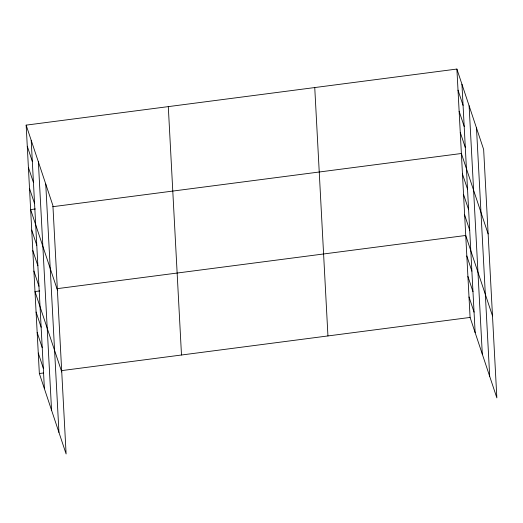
<?xml version="1.0" encoding="UTF-8"?>
<svg xmlns="http://www.w3.org/2000/svg" width="523" height="523" viewBox="0 0 523 523"><rect width="100%" height="100%" fill="white"/><g stroke="black" fill="none" stroke-linecap="round" stroke-linejoin="round"><path stroke-width="0.78" d="M26.15 125.128L52.908 205.565L66.107 453.951L39.349 373.514L26.15 125.128L456.893 69.049L483.651 149.486L496.85 397.872L470.092 317.435L456.893 69.049M35.374 208.965L30.635 209.579L57.393 290.017M52.751 206.703L461.378 153.501L488.136 233.938M39.735 290.932L34.995 291.546L61.753 371.984M57.105 288.67L465.738 235.468L492.496 315.905M39.349 373.514L43.298 373.004M61.459 370.637L470.092 317.435M458.017 90.165L463.071 105.358M459.135 111.275L464.195 126.474M460.26 132.391L465.313 147.584M462.469 173.996L467.523 189.189M463.561 194.484L468.615 209.684M464.646 214.979L469.706 230.172M466.823 255.963L471.883 271.156M467.915 276.451L472.969 291.651M469.007 296.946L474.06 312.139M27.274 146.244L32.328 161.437M28.392 167.353L33.452 182.553M29.517 188.47L34.57 203.663M31.726 230.074L36.78 245.267M32.818 250.563L37.872 265.762M33.903 271.058L38.964 286.251M36.08 312.041L41.14 327.241M37.172 332.53L42.226 347.73M38.264 353.025L43.317 368.225M476.486 127.958L489.691 376.344M469.111 105.777L482.311 354.163M461.946 84.249L475.146 332.635M314.748 87.557L327.947 335.943M168.295 106.62L181.494 355.006M45.743 184.037L58.949 432.423M38.369 161.855L51.568 410.241M31.203 140.327L44.403 388.713"/></g></svg>
